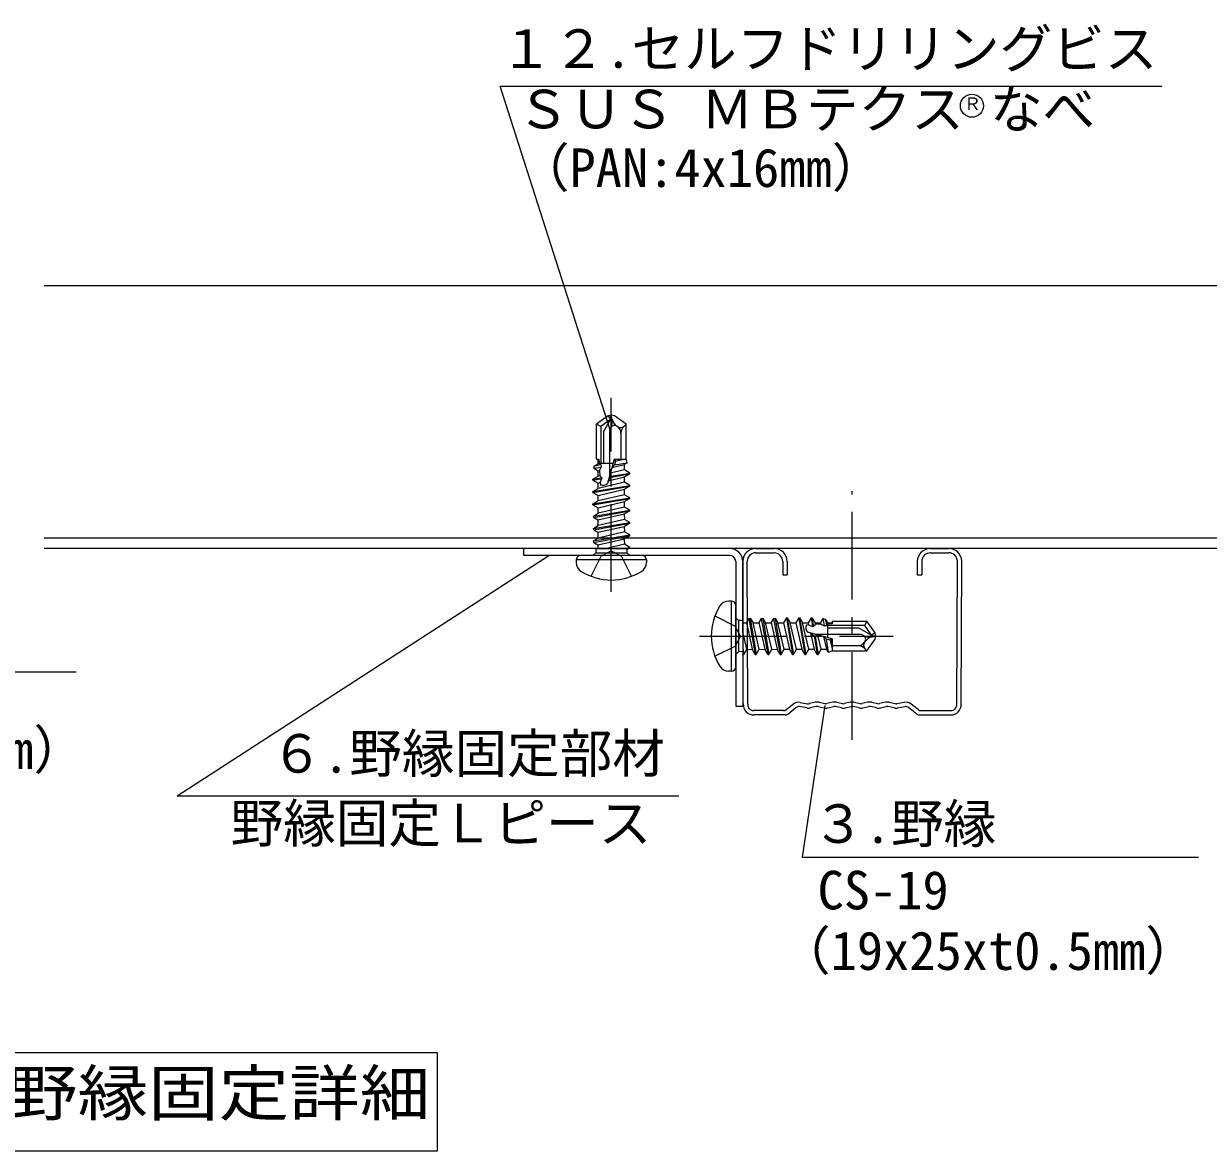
# Model space of a CAD drawing. Units: millimetres on the paper, enlarged 5 times, with parts at other scales. Extents: x -1379 to 1379, y -984 to 973.
# Drawn here: x 383.2 to 721.2, y -48 to 273.6 of the extents above; entities that cross this region are included whole.
import ezdxf
from ezdxf.enums import TextEntityAlignment as Align

# ---------------------------------------------------------------- set-up
doc = ezdxf.new("R2010")
doc.units = ezdxf.units.MM
doc.header["$LTSCALE"] = 5
doc.linetypes.add('CHAIN1', pattern=[8, 5, -1, 1, -1])
doc.linetypes.add('LONG_DASHED1', pattern=[7, 6, -1])
for name, color, linetype, lineweight in [('3-0_中心線', 3, 'Continuous', 18), ('3-1_中線', 7, 'Continuous', 18), ('3-2_太線１', 3, 'Continuous', 18), ('3-4_細線', 4, 'Continuous', 9), ('3-5_寸法', 4, 'Continuous', 9), ('3-6_文字', 3, 'Continuous', 18), ('3-F_グリッド', 7, 'Continuous', 18), ('5-6_文字', 7, 'Continuous', 18)]:
    doc.layers.add(name, color=color, linetype=linetype, lineweight=lineweight)
doc.styles.add('ＭＳ ゴシック', font='')
doc.styles.get('ＭＳ ゴシック').set_extended_font_data('MS Gothic')

msp = doc.modelspace()

# ---------------------------------------------------------------- linework, layer by layer
at = {"layer": '3-0_中心線', "color": 4, "linetype": 'CHAIN1', "lineweight": 9}
msp.add_line((619.62, 69.366), (619.62, 140.297), dxfattribs=at)
at = {"layer": '3-1_中線'}
msp.add_lwpolyline([(289.229, -19.866), (501.155, -19.866), (501.155, -48.012), (289.229, -48.012)], close=True, dxfattribs=at)
at = {"layer": '3-2_太線１'}
for p, q in [((389.077, 198.938), (727.271, 198.938)), ((549.968, 161.738), (546.62, 159.394)), ((546.62, 149.438), (546.62, 159.394)), ((547.87, 158.743), (546.62, 159.394)), ((550.649, 160.689), (547.87, 158.743)), ((548.62, 157.175), (550.649, 160.689)), ((550.87, 161.938), (549.968, 161.738)), ((549.968, 161.738), (550.649, 160.689)), ((550.649, 160.689), (550.87, 161.938)), ((551.115, 160.835), (550.87, 161.938)), ((554.499, 158.818), (555.12, 159.394)), ((555.12, 149.438), (555.12, 159.394)), ((547.87, 158.743), (547.87, 148.188)), ((548.62, 157.175), (548.62, 148.188)), ((550.744, 158.428), (550.37, 157.78)), ((550.37, 157.78), (550.37, 144.616)), ((552.638, 158.69), (552.468, 158.81)), ((553.62, 156.804), (553.62, 149.438)), ((546.62, 149.438), (547.33, 149.438)), ((547.12, 148.085), (547.12, 149.438)), ((547.33, 149.438), (547.401, 148.151)), ((551.671, 149.438), (549.787, 142.454)), ((552.88, 149.438), (551.59, 149.135)), ((552.036, 148.871), (551.59, 149.135)), ((551.671, 149.438), (555.12, 149.438)), ((552.036, 148.871), (551.733, 147.748)), ((552.036, 148.871), (554.464, 149.438)), ((555.433, 148.335), (555.12, 149.438)), ((545.877, 146.82), (546.063, 147.475)), ((545.877, 146.82), (547.957, 147.15)), ((545.877, 146.82), (547.12, 146.103)), ((546.063, 147.475), (547.12, 148.085)), ((546.063, 147.475), (547.915, 147.907)), ((547.401, 148.151), (547.12, 148.085)), ((547.12, 146.103), (547.509, 146.194)), ((547.12, 144.56), (547.12, 146.103)), ((551.334, 148.188), (547.399, 148.188)), ((547.915, 147.907), (547.401, 148.151)), ((547.509, 146.194), (547.957, 147.15)), ((547.509, 146.194), (547.593, 144.671)), ((547.915, 147.907), (547.957, 147.15)), ((554.62, 146.322), (550.574, 145.372)), ((550.87, 144.575), (550.574, 145.372)), ((551.019, 147.019), (554.62, 147.865)), ((551.019, 147.019), (551.733, 147.748)), ((551.733, 147.748), (555.433, 148.335)), ((555.433, 148.335), (554.62, 147.865)), ((554.62, 146.322), (554.62, 147.865)), ((556.12, 145.206), (556.12, 145.456)), ((545.62, 143.694), (547.12, 144.56)), ((545.62, 143.694), (548.124, 144.114)), ((545.62, 143.444), (548.138, 143.867)), ((545.62, 143.444), (545.62, 143.694)), ((545.62, 143.444), (547.12, 142.578)), ((547.593, 144.671), (547.12, 144.56)), ((554.62, 142.797), (547.12, 141.035)), ((547.12, 142.578), (547.701, 142.714)), ((547.12, 141.035), (547.12, 142.578)), ((548.124, 144.114), (547.593, 144.671)), ((547.701, 142.714), (548.138, 143.867)), ((547.701, 142.714), (547.735, 142.099)), ((548.124, 144.114), (548.138, 143.867)), ((550.003, 143.255), (554.62, 144.34)), ((550.003, 143.255), (550.807, 144.314)), ((550.807, 144.314), (556.12, 145.206)), ((550.877, 144.576), (550.807, 144.314)), ((556.12, 145.206), (554.62, 144.34)), ((554.62, 142.797), (554.62, 144.34)), ((545.62, 139.919), (556.12, 141.681)), ((545.62, 140.169), (547.12, 141.035)), ((545.62, 139.919), (545.62, 140.169)), ((545.62, 139.919), (547.12, 139.053)), ((547.12, 139.053), (554.62, 140.815)), ((554.62, 139.272), (547.12, 137.51)), ((547.12, 137.51), (547.12, 139.053)), ((556.12, 141.681), (554.62, 140.815)), ((554.62, 139.272), (554.62, 140.815)), ((556.12, 141.681), (556.12, 141.931)), ((545.62, 136.394), (556.12, 138.156)), ((545.62, 136.644), (547.12, 137.51)), ((545.62, 136.394), (545.62, 136.644)), ((545.62, 136.394), (547.12, 135.528)), ((547.12, 135.528), (554.62, 137.29)), ((554.62, 135.747), (547.12, 133.985)), ((547.12, 133.985), (547.12, 135.528)), ((556.12, 138.156), (554.62, 137.29)), ((554.62, 135.747), (554.62, 137.29)), ((556.12, 138.156), (556.12, 138.406)), ((545.743, 133.19), (547.12, 133.985)), ((545.848, 132.737), (545.743, 133.19)), ((545.848, 132.737), (556.12, 134.631)), ((545.848, 132.737), (547.005, 132.069)), ((547.005, 132.069), (554.62, 133.765)), ((554.62, 132.222), (547.12, 130.46)), ((547.12, 130.46), (547.12, 132.069)), ((556.12, 134.631), (554.62, 133.765)), ((556.12, 134.631), (556.12, 134.881)), ((545.743, 129.665), (547.12, 130.46)), ((545.848, 129.212), (545.743, 129.665)), ((545.848, 129.212), (556.12, 131.106)), ((545.848, 129.212), (547.005, 128.544)), ((547.005, 128.544), (554.62, 130.24)), ((554.62, 128.645), (547.12, 126.883)), ((547.12, 126.883), (547.12, 128.544)), ((556.12, 131.106), (554.62, 130.24)), ((556.12, 131.106), (556.12, 131.356)), ((389.077, 126.938), (727.271, 126.938)), ((545.743, 126.088), (547.12, 126.883)), ((545.848, 125.635), (545.743, 126.088)), ((545.848, 125.635), (556.12, 127.529)), ((545.848, 125.635), (547.005, 124.967)), ((547.005, 124.967), (554.62, 126.663)), ((554.62, 125.12), (549.59, 123.938)), ((556.12, 127.529), (554.62, 126.663)), ((556.12, 124.254), (554.62, 125.12)), ((556.12, 127.529), (556.12, 127.779)), ((727.271, 123.938), (389.077, 123.938)), ((525.87, 121.938), (525.87, 123.938)), ((584.62, 123.938), (525.87, 123.938)), ((584.62, 121.938), (525.87, 121.938)), ((559.62, 121.938), (542.12, 121.938)), ((545.62, 121.938), (546.413, 122.731)), ((546.445, 123.938), (546.413, 122.731)), ((546.413, 122.731), (555.327, 122.731)), ((546.445, 123.938), (556.006, 123.938)), ((547.12, 123.938), (547.12, 124.967)), ((554.182, 123.938), (556.12, 124.254)), ((555.296, 123.938), (555.327, 122.731)), ((556.12, 121.938), (555.327, 122.731)), ((555.762, 123.938), (556.12, 124.004)), ((556.12, 124.004), (556.006, 123.938)), ((556.12, 124.004), (556.12, 124.254)), ((560.87, 120.688), (540.87, 120.688)), ((540.87, 120.688), (540.87, 119.938)), ((560.87, 120.688), (560.87, 119.938)), ((588.37, 120.188), (588.37, 78.938)), ((585.12, 108.938), (584.37, 108.938)), ((585.12, 88.938), (585.12, 108.938)), ((586.37, 90.188), (586.37, 107.688)), ((586.37, 104.188), (587.163, 103.395)), ((587.163, 103.395), (587.163, 94.481)), ((588.37, 103.364), (587.163, 103.395)), ((588.37, 103.364), (588.37, 93.803)), ((588.37, 102.688), (589.399, 102.688)), ((590.067, 103.96), (589.399, 102.803)), ((589.399, 102.803), (591.095, 95.188)), ((590.067, 103.96), (590.519, 104.066)), ((590.067, 103.96), (591.961, 93.688)), ((590.519, 104.066), (591.315, 102.688)), ((593.077, 95.188), (591.315, 102.688)), ((591.315, 102.688), (592.976, 102.688)), ((593.644, 103.96), (592.976, 102.803)), ((592.976, 102.803), (594.672, 95.188)), ((593.644, 103.96), (594.096, 104.066)), ((593.644, 103.96), (595.538, 93.688)), ((594.096, 104.066), (594.892, 102.688)), ((596.654, 95.188), (594.892, 102.688)), ((594.892, 102.688), (596.501, 102.688)), ((597.169, 103.96), (596.501, 102.803)), ((596.501, 102.803), (598.197, 95.188)), ((597.169, 103.96), (597.621, 104.066)), ((597.169, 103.96), (599.063, 93.688)), ((597.621, 104.066), (598.417, 102.688)), ((600.179, 95.188), (598.417, 102.688)), ((598.417, 102.688), (599.96, 102.688)), ((600.826, 104.188), (599.96, 102.688)), ((599.96, 102.688), (601.722, 95.188)), ((600.826, 104.188), (602.588, 93.688)), ((600.826, 104.188), (601.076, 104.188)), ((601.076, 104.188), (601.942, 102.688)), ((603.704, 95.188), (601.942, 102.688)), ((601.942, 102.688), (603.485, 102.688)), ((604.351, 104.188), (603.485, 102.688)), ((603.485, 102.688), (605.247, 95.188)), ((604.351, 104.188), (606.113, 93.688)), ((604.351, 104.188), (604.601, 104.188)), ((604.601, 104.188), (605.467, 102.688)), ((607.229, 95.188), (605.467, 102.688)), ((605.467, 102.688), (607.01, 102.688)), ((607.146, 102.108), (606.531, 102.074)), ((607.876, 104.188), (607.01, 102.688)), ((607.01, 102.688), (607.146, 102.108)), ((607.146, 102.108), (608.298, 101.67)), ((607.876, 104.188), (608.298, 101.67)), ((607.876, 104.188), (608.126, 104.188)), ((608.126, 104.188), (608.546, 101.684)), ((608.126, 104.188), (608.992, 102.688)), ((608.546, 101.684), (608.298, 101.67)), ((608.546, 101.684), (609.103, 102.216)), ((609.103, 102.216), (608.992, 102.688)), ((608.992, 102.688), (610.535, 102.688)), ((610.626, 102.3), (609.103, 102.216)), ((611.252, 103.931), (610.535, 102.688)), ((610.535, 102.688), (610.626, 102.3)), ((610.626, 102.3), (611.582, 101.852)), ((611.252, 103.931), (611.582, 101.852)), ((611.252, 103.931), (611.906, 103.746)), ((612.339, 101.894), (611.582, 101.852)), ((611.906, 103.746), (612.339, 101.894)), ((611.906, 103.746), (612.517, 102.688)), ((612.339, 101.894), (612.582, 102.408)), ((612.517, 102.688), (613.87, 102.688)), ((612.582, 102.408), (612.517, 102.688)), ((613.87, 102.479), (612.582, 102.408)), ((612.62, 98.474), (612.62, 102.41)), ((623.175, 101.938), (612.62, 101.938)), ((613.87, 103.188), (623.826, 103.188)), ((613.87, 103.188), (613.87, 102.479)), ((623.175, 101.938), (623.826, 103.188)), ((625.121, 99.16), (623.175, 101.938)), ((626.17, 99.841), (623.826, 103.188)), ((589.552, 95.188), (588.37, 100.218)), ((613.87, 98.137), (606.886, 100.022)), ((607.687, 99.806), (608.772, 95.188)), ((607.687, 99.806), (608.746, 99.002)), ((608.746, 99.002), (609.638, 93.688)), ((609.008, 98.931), (608.746, 99.002)), ((609.007, 98.938), (609.803, 99.234)), ((622.211, 99.438), (609.048, 99.438)), ((610.754, 95.188), (609.803, 99.234)), ((611.451, 98.79), (612.297, 95.188)), ((611.451, 98.79), (612.18, 98.075)), ((612.18, 98.075), (612.766, 94.375)), ((613.303, 97.772), (612.18, 98.075)), ((621.607, 101.188), (612.62, 101.188)), ((613.303, 97.772), (613.567, 98.219)), ((613.87, 96.929), (613.567, 98.219)), ((613.87, 98.137), (613.87, 94.688)), ((621.607, 101.188), (625.121, 99.16)), ((622.859, 99.064), (622.211, 99.438)), ((626.17, 99.841), (625.121, 99.16)), ((625.121, 99.16), (626.37, 98.938)), ((625.267, 98.694), (626.37, 98.938)), ((626.37, 98.938), (626.17, 99.841)), ((588.37, 95.627), (588.686, 93.688)), ((588.686, 93.688), (589.552, 95.188)), ((591.961, 93.688), (591.095, 95.188)), ((595.538, 93.688), (594.672, 95.188)), ((599.063, 93.688), (598.197, 95.188)), ((600.179, 95.188), (601.722, 95.188)), ((602.588, 93.688), (601.722, 95.188)), ((603.704, 95.188), (605.247, 95.188)), ((606.113, 93.688), (605.247, 95.188)), ((607.229, 95.188), (608.772, 95.188)), ((609.638, 93.688), (608.772, 95.188)), ((610.754, 95.188), (612.297, 95.188)), ((612.766, 94.375), (612.297, 95.188)), ((612.766, 94.375), (613.87, 94.688)), ((613.303, 97.772), (613.87, 95.345)), ((621.236, 96.188), (613.87, 96.188)), ((613.87, 94.688), (623.826, 94.688)), ((623.122, 97.17), (623.241, 97.341)), ((623.25, 95.31), (623.826, 94.688)), ((586.37, 93.688), (587.163, 94.481)), ((588.37, 94.513), (587.163, 94.481)), ((588.37, 94.046), (588.436, 93.688)), ((588.436, 93.688), (588.37, 93.803)), ((588.436, 93.688), (588.686, 93.688)), ((591.961, 93.688), (592.211, 93.688)), ((595.538, 93.688), (595.788, 93.688)), ((599.063, 93.688), (599.313, 93.688)), ((602.588, 93.688), (602.838, 93.688)), ((606.113, 93.688), (606.363, 93.688)), ((609.638, 93.688), (609.888, 93.688)), ((585.12, 88.938), (584.37, 88.938))]:
    msp.add_line(p, q, dxfattribs=at)
at = {"layer": '3-2_太線１', "color": 4, "linetype": 'CHAIN1', "lineweight": 9}
for p, q in [((550.87, 111.56), (550.87, 166.889)), ((575.992, 98.938), (631.32, 98.938))]:
    msp.add_line(p, q, dxfattribs=at)
at = {"layer": '3-2_太線１', "linetype": 'LONG_DASHED1'}
for p, q in [((545.12, 115.99), (548.008, 121.781)), ((550.87, 123.303), (548.008, 121.781)), ((550.87, 123.303), (553.733, 121.781)), ((556.62, 115.99), (553.733, 121.781)), ((580.421, 104.688), (586.213, 101.801)), ((587.735, 98.938), (586.213, 101.801)), ((587.735, 98.938), (586.213, 96.076)), ((580.421, 93.188), (586.213, 96.076))]:
    msp.add_line(p, q, dxfattribs=at)
at = {"layer": '3-2_太線１'}
for points in [[(555.12, 159.394), (551.772, 161.738), (550.87, 161.938)], [(550.87, 144.575), (556.12, 145.456), (554.62, 146.322)], [(545.62, 140.169), (556.12, 141.931), (554.62, 142.797)], [(545.62, 136.644), (556.12, 138.406), (554.62, 139.272)], [(545.743, 133.19), (556.12, 134.881), (554.62, 135.747)], [(545.743, 129.665), (556.12, 131.356), (554.62, 132.222)], [(554.729, 132.16), (554.62, 133.713), (554.62, 133.765)], [(545.743, 126.088), (556.12, 127.779), (554.62, 128.645)], [(554.729, 128.635), (554.62, 130.188), (554.62, 130.24)], [(554.729, 125.058), (554.62, 126.611), (554.62, 126.663)], [(586.37, 120.188), (586.37, 78.938), (588.37, 78.938)], [(590.519, 104.066), (592.211, 93.688), (593.077, 95.188)], [(594.096, 104.066), (595.788, 93.688), (596.654, 95.188)], [(597.621, 104.066), (599.313, 93.688), (600.179, 95.188)], [(601.076, 104.188), (602.838, 93.688), (603.704, 95.188)], [(604.601, 104.188), (606.363, 93.688), (607.229, 95.188)], [(609.007, 98.938), (609.888, 93.688), (610.754, 95.188)], [(623.826, 94.688), (626.17, 98.036), (626.37, 98.938)], [(589.489, 95.08), (591.043, 95.188), (591.095, 95.188)], [(593.066, 95.08), (594.62, 95.188), (594.672, 95.188)], [(596.591, 95.08), (598.145, 95.188), (598.197, 95.188)]]:
    msp.add_lwpolyline(points, dxfattribs=at)
for centre, radius, start, end in [((547.834, 160.108), 3.36, 329.99998, 12.5), ((551.781, 157.829), 1.197, 54.99998, 149.99998), ((554.395, 161.562), 3.36, 192.5, 235), ((553.49, 159.906), 1.484, 235, 312.84566), ((551.318, 156.804), 2.302, 0, 54.99998), ((556.366, 156.804), 2.746, 132.84566, 180), ((548.495, 143.813), 1.875, 246.07925, 313.5446), ((542.12, 120.688), 1.25, 90, 180), ((559.62, 120.688), 1.25, 0, 90), ((584.62, 120.188), 3.75, 0, 90), ((584.62, 120.188), 1.75, 0, 90), ((543.87, 119.938), 3, 180, 238.10921), ((557.87, 119.938), 3, 301.89078, 0), ((550.87, 131.188), 16.25, 238.10921, 301.89078), ((584.37, 105.938), 3, 90, 148.10921), ((585.12, 107.688), 1.25, 0, 90), ((595.62, 98.938), 16.25, 148.10921, 211.89078), ((608.245, 101.313), 1.875, 156.07925, 223.5446), ((624.539, 101.974), 3.36, 239.99998, 282.5), ((622.261, 98.027), 1.197, 324.99998, 59.99998), ((625.994, 95.413), 3.36, 102.5, 145), ((621.236, 98.491), 2.302, 270, 324.99998), ((621.236, 93.442), 2.746, 42.84566, 90), ((624.338, 96.319), 1.484, 145, 222.84566), ((584.37, 91.938), 3, 211.89078, 270), ((585.12, 90.188), 1.25, 270, 0)]:
    msp.add_arc(centre, radius, start, end, dxfattribs=at)
at = {"layer": '3-4_細線'}
for p, q in [((287.568, 88.702), (398.207, 88.702)), ((611.837, 79.104), (605.363, 35.86)), ((605.363, 35.86), (718.451, 35.86))]:
    msp.add_line(p, q, dxfattribs=at)
at = {"layer": '3-5_寸法'}
for p, q in [((550.549, 157.768), (519.175, 255.795)), ((519.175, 255.795), (707.989, 255.795)), ((426.943, 53.35), (533.059, 121.938)), ((426.943, 53.35), (570.093, 53.35))]:
    msp.add_line(p, q, dxfattribs=at)
at = {"layer": '3-F_グリッド'}
for p, q in [((592.115, 123.938), (597.307, 123.938)), ((592.115, 122.688), (597.307, 122.688)), ((641.933, 123.938), (647.125, 123.938)), ((641.933, 122.688), (647.125, 122.688)), ((589.785, 79.53), (589.618, 120.32)), ((599.807, 120.188), (599.807, 116.438)), ((601.057, 120.188), (601.057, 116.438)), ((638.183, 120.188), (638.183, 116.438)), ((639.433, 120.188), (639.433, 116.438)), ((649.456, 79.53), (649.622, 120.32)), ((650.704, 79.596), (650.87, 120.385)), ((599.807, 116.438), (601.057, 116.438)), ((638.183, 116.438), (639.433, 116.438)), ((600.776, 77.959), (602.773, 79.544)), ((601.211, 76.709), (603.55, 78.565)), ((606.64, 78.431), (604.553, 78.815)), ((604.78, 80.044), (606.866, 79.66)), ((609.06, 80.06), (607.372, 79.671)), ((609.34, 78.841), (607.652, 78.453)), ((609.9, 78.841), (611.56, 78.46)), ((610.18, 80.06), (611.84, 79.678)), ((614.06, 80.06), (612.4, 79.678)), ((612.68, 78.46), (614.34, 78.841)), ((616.56, 78.46), (614.9, 78.841)), ((615.18, 80.06), (616.84, 79.678)), ((619.06, 80.06), (617.4, 79.678)), ((617.68, 78.46), (619.34, 78.841)), ((621.56, 78.46), (619.9, 78.841)), ((620.18, 80.06), (621.84, 79.678)), ((624.06, 80.06), (622.4, 79.678)), ((622.68, 78.46), (624.34, 78.841)), ((626.56, 78.46), (624.9, 78.841)), ((625.18, 80.06), (626.84, 79.678)), ((629.06, 80.06), (627.4, 79.678)), ((627.68, 78.46), (629.34, 78.841)), ((631.588, 78.453), (629.9, 78.841)), ((630.18, 80.06), (631.868, 79.671)), ((634.461, 80.044), (632.374, 79.66)), ((632.601, 78.431), (634.687, 78.815)), ((638.029, 76.709), (635.69, 78.565)), ((638.464, 77.959), (636.467, 79.544)), ((599.999, 77.688), (591.532, 77.688)), ((600.434, 76.438), (591.532, 76.438)), ((638.806, 76.438), (647.708, 76.438)), ((639.241, 77.688), (647.708, 77.688))]:
    msp.add_line(p, q, dxfattribs=at)
msp.add_lwpolyline([(588.536, 79.596), (588.353, 120.051), (588.37, 120.385)], dxfattribs=at)
for centre, radius, start, end in [((592.115, 120.188), 3.75, 90, 176.98721), ((592.115, 120.188), 2.5, 90, 176.98721), ((597.307, 120.188), 3.75, 0, 90), ((597.307, 120.188), 2.5, 0, 90), ((641.933, 120.188), 3.75, 90, 180), ((641.933, 120.188), 2.5, 90, 180), ((647.125, 120.188), 3.75, 3.01279, 90), ((647.125, 120.188), 2.5, 3.01279, 90), ((591.532, 79.438), 3, 176.98721, 270), ((591.532, 79.438), 1.75, 176.98721, 270), ((599.999, 78.938), 1.25, 270, 308.42445), ((604.327, 77.585), 2.5, 79.57419, 128.42445), ((604.327, 77.585), 1.25, 79.57419, 128.42445), ((607.092, 80.89), 2.5, 259.57419, 282.95276), ((607.092, 80.89), 1.25, 259.57419, 282.95276), ((609.62, 77.623), 2.5, 77.04724, 102.95276), ((609.62, 77.623), 1.25, 77.04724, 102.95276), ((612.12, 80.896), 2.5, 257.04724, 282.95276), ((612.12, 80.896), 1.25, 257.04724, 282.95276), ((614.62, 77.623), 2.5, 77.04724, 102.95276), ((614.62, 77.623), 1.25, 77.04724, 102.95276), ((617.12, 80.896), 2.5, 257.04724, 282.95276), ((617.12, 80.896), 1.25, 257.04724, 282.95276), ((619.62, 77.623), 2.5, 77.04724, 102.95276), ((619.62, 77.623), 1.25, 77.04724, 102.95276), ((622.12, 80.896), 2.5, 257.04724, 282.95276), ((622.12, 80.896), 1.25, 257.04724, 282.95276), ((624.62, 77.623), 2.5, 77.04724, 102.95276), ((624.62, 77.623), 1.25, 77.04724, 102.95276), ((627.12, 80.896), 2.5, 257.04724, 282.95276), ((627.12, 80.896), 1.25, 257.04724, 282.95276), ((629.62, 77.623), 2.5, 77.04724, 102.95276), ((629.62, 77.623), 1.25, 77.04724, 102.95276), ((632.148, 80.89), 2.5, 257.04724, 280.42581), ((632.148, 80.89), 1.25, 257.04724, 280.42581), ((634.913, 77.585), 2.5, 51.57555, 100.42581), ((634.913, 77.585), 1.25, 51.57555, 100.42581), ((639.241, 78.938), 1.25, 231.57555, 270), ((647.708, 79.438), 3, 270, 3.01279), ((647.708, 79.438), 1.75, 270, 3.01279), ((600.434, 77.688), 1.25, 270, 308.42445), ((638.806, 77.688), 1.25, 231.57555, 270)]:
    msp.add_arc(centre, radius, start, end, dxfattribs=at)
at = {"layer": '5-6_文字'}
msp.add_circle((653.765, 250.223), 3.291, dxfattribs=at)

# ---------------------------------------------------------------- texts
at = {"layer": '3-6_文字', "color": 7, "style": 'ＭＳ ゴシック'}
for s, p in [('１２.セルフドリリングビス', (519.134, 257.707)), ('ＳＵＳ ＭＢテクス なべ', (523.928, 240.474)), ('（PAN:4x16mm）', (523.928, 223.732)), ('（19x25xt0.5mm）', (281.154, 57.744)), ('６.野縁固定部材', (453.633, 56.682)), ('野縁固定Ｌピース', (442.243, 36.778)), ('３.野縁', (608.212, 36.639)), ('CS-19', (609.714, 17.688)), ('（19x25xt0.5mm）', (598.451, 0.418))]:
    msp.add_text(s, height=11, dxfattribs=at).set_placement(p, align=Align.BOTTOM_LEFT)
at = {"layer": '3-6_文字', "style": 'ＭＳ ゴシック', "width": 1.15}
msp.add_text('壁面部\u3000野縁固定詳細', height=12.83, dxfattribs=at).set_placement((297.955, -41.651), align=Align.BOTTOM_LEFT)
at = {"layer": '5-6_文字', "style": 'ＭＳ ゴシック'}
msp.add_text('Ｒ', height=3.666, dxfattribs=at).set_placement((651.438, 247.855), align=Align.BOTTOM_LEFT)

doc.saveas('drawing.dxf')
